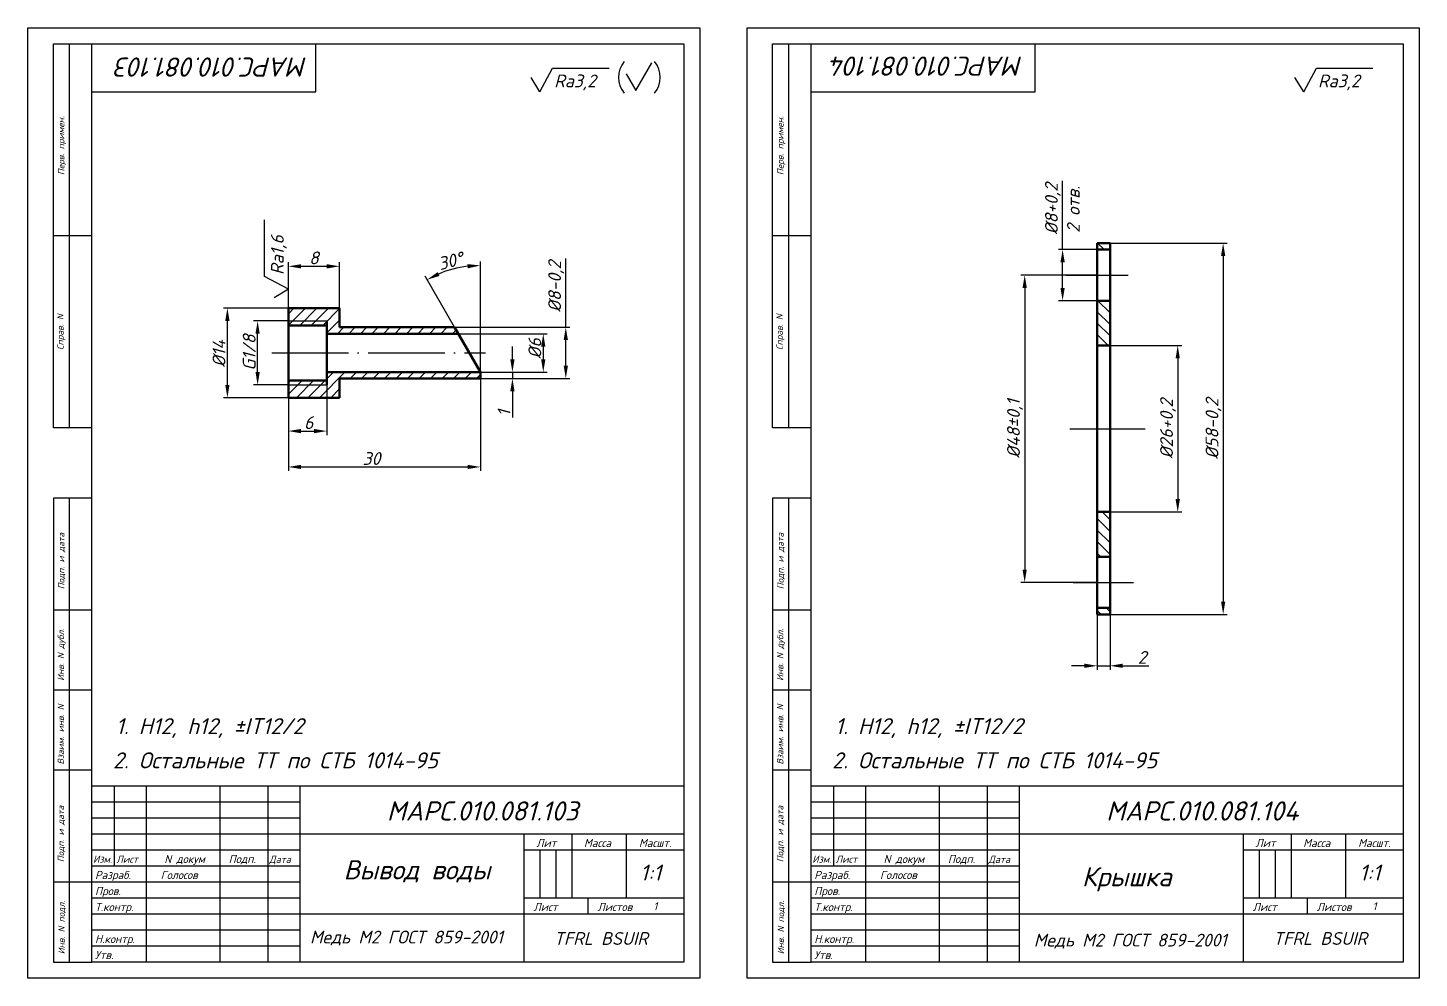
# Model space of a CAD drawing. Header units: millimetres. Extents: x -5427 to 3670, y -5891 to 948.
# Drawn here: x 2474.2 to 2909, y -5876.8 to -5579.8 of the extents above; entities that cross this region are included whole.
import ezdxf
from ezdxf.enums import TextEntityAlignment as Align

# ---------------------------------------------------------------- set-up
doc = ezdxf.new("R2010")
doc.units = ezdxf.units.MM
doc.header["$MEASUREMENT"] = 0
doc.linetypes.add('ACAD_ISO04W100', pattern=[30, 24, -3, 0, -3])
doc.layers.add('оси', color=1, linetype='ACAD_ISO04W100')
doc.layers.add('Толстые', color=7, linetype='Continuous', lineweight=50)
doc.layers.add('Тонкие', color=140, linetype='Continuous', lineweight=25)
doc.styles.get("Standard").update_dxf_attribs({"font": 'isocpeui.ttf'})
doc.styles.add('Для рамки', font='simplex.shx', dxfattribs={"oblique": 15, "height": 4})
doc.dimstyles.new('ISO-25', dxfattribs={"dimtxt": 4, "dimasz": 4, "dimexe": 1.25, "dimexo": 0, "dimtad": 1, "dimtxsty": 'Standard', "dimcen": 2.5, "dimadec": 0, "dimazin": 0, "dimtfac": 1, "dimtmove": 0, "dimatfit": 3, "dimfxl": 1, "dimarcsym": 0})

# ---------------------------------------------------------------- blocks, each defined once
blk = doc.blocks.new('*D78')
at = {"layer": 'Defpoints', "color": 0, "transparency": 16777216}
for p in [(2546.04, -5671.4), (2555.64, -5671.4), (2555.64, -5691.4)]:
    blk.add_point(p, dxfattribs=at)
at = {"layer": 'Тонкие', "color": 0, "lineweight": -2, "transparency": 16777216}
for p, q in [((2555.64, -5671.4), (2544.79, -5671.4)), ((2546.04, -5687.4), (2546.04, -5675.4)), ((2555.64, -5691.4), (2544.79, -5691.4))]:
    blk.add_line(p, q, dxfattribs=at)
at = {"layer": 'Тонкие', "color": 0, "transparency": 16777216}
for points in [[(2545.38, -5675.4), (2546.71, -5675.4), (2546.04, -5671.4)], [(2545.38, -5687.4), (2546.71, -5687.4), (2546.04, -5691.4)]]:
    blk.add_solid(points, dxfattribs=at)
at = {"layer": 'Тонкие', "color": 0, "transparency": 16777216, "insert": (2543.42, -5681.3), "char_height": 4, "attachment_point": 5, "rotation": 90}
blk.add_mtext('G1/8', dxfattribs=at)
blk = doc.blocks.new('*D79')
at = {"layer": 'Defpoints', "color": 0, "transparency": 16777216}
for p in [(2536.6, -5667.4), (2555.64, -5667.4), (2555.64, -5695.4)]:
    blk.add_point(p, dxfattribs=at)
at = {"layer": 'Тонкие', "color": 0, "lineweight": -2, "transparency": 16777216}
for p, q in [((2555.64, -5667.4), (2535.35, -5667.4)), ((2536.6, -5691.4), (2536.6, -5671.4)), ((2555.64, -5695.4), (2535.35, -5695.4))]:
    blk.add_line(p, q, dxfattribs=at)
at = {"layer": 'Тонкие', "color": 0, "transparency": 16777216}
for points in [[(2535.93, -5671.4), (2537.27, -5671.4), (2536.6, -5667.4)], [(2535.93, -5691.4), (2537.27, -5691.4), (2536.6, -5695.4)]]:
    blk.add_solid(points, dxfattribs=at)
at = {"layer": 'Тонкие', "color": 0, "transparency": 16777216, "insert": (2533.97, -5681.62), "char_height": 4, "attachment_point": 5, "rotation": 90}
blk.add_mtext('%%c14', dxfattribs=at)
blk = doc.blocks.new('*D80')
at = {"layer": 'Defpoints', "color": 0, "transparency": 16777216}
for p in [(2608.71, -5675.4), (2615.64, -5687.4), (2635.29, -5687.4)]:
    blk.add_point(p, dxfattribs=at)
at = {"layer": 'Тонкие', "color": 0, "lineweight": -2, "transparency": 16777216}
for p, q in [((2608.71, -5675.4), (2636.54, -5675.4)), ((2635.29, -5679.4), (2635.29, -5683.4)), ((2615.64, -5687.4), (2636.54, -5687.4))]:
    blk.add_line(p, q, dxfattribs=at)
at = {"layer": 'Тонкие', "color": 0, "transparency": 16777216}
for points in [[(2634.62, -5679.4), (2635.95, -5679.4), (2635.29, -5675.4)], [(2634.62, -5683.4), (2635.95, -5683.4), (2635.29, -5687.4)]]:
    blk.add_solid(points, dxfattribs=at)
at = {"layer": 'Тонкие', "color": 0, "transparency": 16777216, "insert": (2632.66, -5680.02), "char_height": 4, "attachment_point": 5, "rotation": 90}
blk.add_mtext('%%c6', dxfattribs=at)
blk = doc.blocks.new('*D81')
at = {"layer": 'Defpoints', "color": 0, "transparency": 16777216}
for p in [(2607.56, -5673.4), (2615.64, -5689.4), (2642.33, -5689.4)]:
    blk.add_point(p, dxfattribs=at)
at = {"layer": 'Тонкие', "color": 0, "lineweight": -2, "transparency": 16777216}
for p, q in [((2642.33, -5673.4), (2642.33, -5651.92)), ((2607.56, -5673.4), (2643.58, -5673.4)), ((2642.33, -5685.4), (2642.33, -5677.4)), ((2615.64, -5689.4), (2643.58, -5689.4))]:
    blk.add_line(p, q, dxfattribs=at)
at = {"layer": 'Тонкие', "color": 0, "transparency": 16777216}
for points in [[(2641.67, -5677.4), (2643, -5677.4), (2642.33, -5673.4)], [(2641.67, -5685.4), (2643, -5685.4), (2642.33, -5689.4)]]:
    blk.add_solid(points, dxfattribs=at)
at = {"layer": 'Тонкие', "color": 0, "transparency": 16777216, "insert": (2639.31, -5660.64), "char_height": 4, "attachment_point": 5, "rotation": 90}
blk.add_mtext('%%c8-0,2', dxfattribs=at)
blk = doc.blocks.new('*D82')
at = {"layer": 'Defpoints', "color": 0, "transparency": 16777216}
for p in [(2567.64, -5691.4), (2555.64, -5695.4), (2567.64, -5705.83)]:
    blk.add_point(p, dxfattribs=at)
at = {"layer": 'Тонкие', "color": 0, "lineweight": -2, "transparency": 16777216}
for p, q in [((2567.64, -5691.4), (2567.64, -5707.08)), ((2555.64, -5695.4), (2555.64, -5707.08)), ((2559.64, -5705.83), (2563.64, -5705.83))]:
    blk.add_line(p, q, dxfattribs=at)
at = {"layer": 'Тонкие', "color": 0, "transparency": 16777216}
for points in [[(2559.64, -5705.16), (2559.64, -5706.5), (2555.64, -5705.83)], [(2563.64, -5705.16), (2563.64, -5706.5), (2567.64, -5705.83)]]:
    blk.add_solid(points, dxfattribs=at)
at = {"layer": 'Тонкие', "color": 0, "transparency": 16777216, "insert": (2561.99, -5703.2), "char_height": 4, "attachment_point": 5}
blk.add_mtext('6', dxfattribs=at)
blk = doc.blocks.new('*D83')
at = {"layer": 'Defpoints', "color": 0, "transparency": 16777216}
for p in [(2571.64, -5654.34), (2555.64, -5667.4), (2571.64, -5667.4)]:
    blk.add_point(p, dxfattribs=at)
at = {"layer": 'Тонкие', "color": 0, "lineweight": -2, "transparency": 16777216}
for p, q in [((2555.64, -5667.4), (2555.64, -5653.09)), ((2559.64, -5654.34), (2567.64, -5654.34)), ((2571.64, -5667.4), (2571.64, -5653.09))]:
    blk.add_line(p, q, dxfattribs=at)
at = {"layer": 'Тонкие', "color": 0, "transparency": 16777216}
for points in [[(2559.64, -5653.67), (2559.64, -5655.01), (2555.64, -5654.34)], [(2567.64, -5653.67), (2567.64, -5655.01), (2571.64, -5654.34)]]:
    blk.add_solid(points, dxfattribs=at)
at = {"layer": 'Тонкие', "color": 0, "transparency": 16777216, "insert": (2563.64, -5651.71), "char_height": 4, "attachment_point": 5}
blk.add_mtext('8', dxfattribs=at)
blk = doc.blocks.new('*D84')
at = {"layer": 'Defpoints', "color": 0, "transparency": 16777216}
for p in [(2615.64, -5689.4), (2555.64, -5695.4), (2615.64, -5717.03)]:
    blk.add_point(p, dxfattribs=at)
at = {"layer": 'Тонкие', "color": 0, "lineweight": -2, "transparency": 16777216}
for p, q in [((2615.64, -5689.4), (2615.64, -5718.28)), ((2555.64, -5695.4), (2555.64, -5718.28)), ((2559.64, -5717.03), (2611.64, -5717.03))]:
    blk.add_line(p, q, dxfattribs=at)
at = {"layer": 'Тонкие', "color": 0, "transparency": 16777216}
for points in [[(2559.64, -5716.37), (2559.64, -5717.7), (2555.64, -5717.03)], [(2611.64, -5716.37), (2611.64, -5717.7), (2615.64, -5717.03)]]:
    blk.add_solid(points, dxfattribs=at)
at = {"layer": 'Тонкие', "color": 0, "transparency": 16777216, "insert": (2581.62, -5714.41), "char_height": 4, "attachment_point": 5}
blk.add_mtext('30', dxfattribs=at)
blk = doc.blocks.new('*D86')
at = {"layer": 'Defpoints', "color": 0, "transparency": 16777216}
for p in [(2812.37, -5679.1), (2812.37, -5731.1), (2833.52, -5731.1)]:
    blk.add_point(p, dxfattribs=at)
at = {"layer": 'Тонкие', "color": 0, "lineweight": -2, "transparency": 16777216}
for p, q in [((2812.37, -5679.1), (2834.77, -5679.1)), ((2833.52, -5683.1), (2833.52, -5727.1)), ((2812.37, -5731.1), (2834.77, -5731.1))]:
    blk.add_line(p, q, dxfattribs=at)
at = {"layer": 'Тонкие', "color": 0, "transparency": 16777216}
for points in [[(2832.86, -5683.1), (2834.19, -5683.1), (2833.52, -5679.1)], [(2832.86, -5727.1), (2834.19, -5727.1), (2833.52, -5731.1)]]:
    blk.add_solid(points, dxfattribs=at)
at = {"layer": 'Тонкие', "color": 0, "transparency": 16777216, "insert": (2830.5, -5705.1), "char_height": 4, "attachment_point": 5, "rotation": 90}
blk.add_mtext('%%c26+0,2', dxfattribs=at)
blk = doc.blocks.new('*D87')
at = {"layer": 'Defpoints', "color": 0, "transparency": 16777216}
for p in [(2808.37, -5657.1), (2785.71, -5753.1), (2808.37, -5753.1)]:
    blk.add_point(p, dxfattribs=at)
at = {"layer": 'Тонкие', "color": 0, "lineweight": -2, "transparency": 16777216}
for p, q in [((2808.37, -5657.1), (2784.46, -5657.1)), ((2785.71, -5661.1), (2785.71, -5749.1)), ((2808.37, -5753.1), (2784.46, -5753.1))]:
    blk.add_line(p, q, dxfattribs=at)
at = {"layer": 'Тонкие', "color": 0, "transparency": 16777216}
for points in [[(2785.04, -5661.1), (2786.37, -5661.1), (2785.71, -5657.1)], [(2785.04, -5749.1), (2786.37, -5749.1), (2785.71, -5753.1)]]:
    blk.add_solid(points, dxfattribs=at)
at = {"layer": 'Тонкие', "color": 0, "transparency": 16777216, "insert": (2782.68, -5705.1), "char_height": 4, "attachment_point": 5, "rotation": 90}
blk.add_mtext('%%c48%%p0,1', dxfattribs=at)
blk = doc.blocks.new('*D88')
at = {"layer": 'Defpoints', "color": 0, "transparency": 16777216}
for p in [(2812.37, -5647.1), (2812.37, -5763.1), (2847.72, -5763.1)]:
    blk.add_point(p, dxfattribs=at)
at = {"layer": 'Тонкие', "color": 0, "lineweight": -2, "transparency": 16777216}
for p, q in [((2812.37, -5647.1), (2848.97, -5647.1)), ((2847.72, -5651.1), (2847.72, -5759.1)), ((2812.37, -5763.1), (2848.97, -5763.1))]:
    blk.add_line(p, q, dxfattribs=at)
at = {"layer": 'Тонкие', "color": 0, "transparency": 16777216}
for points in [[(2847.06, -5651.1), (2848.39, -5651.1), (2847.72, -5647.1)], [(2847.06, -5759.1), (2848.39, -5759.1), (2847.72, -5763.1)]]:
    blk.add_solid(points, dxfattribs=at)
at = {"layer": 'Тонкие', "color": 0, "transparency": 16777216, "insert": (2844.7, -5705.1), "char_height": 4, "attachment_point": 5, "rotation": 90}
blk.add_mtext('%%c58-0,2', dxfattribs=at)
blk = doc.blocks.new('*D89')
at = {"layer": 'Defpoints', "color": 0, "transparency": 16777216}
for p in [(2797.56, -5649.1), (2808.37, -5649.1), (2808.37, -5665.1)]:
    blk.add_point(p, dxfattribs=at)
at = {"layer": 'Тонкие', "color": 0, "lineweight": -2, "transparency": 16777216}
for p, q in [((2797.56, -5649.1), (2797.56, -5627.66)), ((2808.37, -5649.1), (2796.31, -5649.1)), ((2797.56, -5661.1), (2797.56, -5653.1)), ((2808.37, -5665.1), (2796.31, -5665.1))]:
    blk.add_line(p, q, dxfattribs=at)
at = {"layer": 'Тонкие', "color": 0, "transparency": 16777216}
for points in [[(2796.89, -5653.1), (2798.23, -5653.1), (2797.56, -5649.1)], [(2796.89, -5661.1), (2798.23, -5661.1), (2797.56, -5665.1)]]:
    blk.add_solid(points, dxfattribs=at)
at = {"layer": 'Тонкие', "color": 0, "transparency": 16777216, "insert": (2794.53, -5636.38), "char_height": 4, "attachment_point": 5, "rotation": 90}
blk.add_mtext('%%c8+0,2', dxfattribs=at)
blk = doc.blocks.new('*D104')
at = {"layer": 'Defpoints', "color": 0, "transparency": 16777216}
for p in [(2609.86, -5654.58), (2607.56, -5673.4), (2615.64, -5687.4), (2615.64, -5687.4), (2615.64, -5689.4)]:
    blk.add_point(p, dxfattribs=at)
at = {"layer": 'Тонкие', "color": 0, "lineweight": -2, "transparency": 16777216}
for p, q in [((2615.64, -5687.4), (2615.64, -5652.82)), ((2607.56, -5673.4), (2598.36, -5657.45))]:
    blk.add_line(p, q, dxfattribs=at)
blk.add_arc((2615.64, -5687.4), 33.32, 96.8815, 113.1185, dxfattribs=at)
at = {"layer": 'Тонкие', "color": 0, "transparency": 16777216}
for points in [[(2611.61, -5653.65), (2611.69, -5654.98), (2615.64, -5654.07)], [(2602.86, -5657.34), (2602.26, -5656.15), (2598.98, -5658.54)]]:
    blk.add_solid(points, dxfattribs=at)
at = {"layer": 'Тонкие', "color": 0, "transparency": 16777216, "insert": (2606.34, -5652.67), "char_height": 4, "attachment_point": 5, "rotation": 15}
blk.add_mtext('30°', dxfattribs=at)
blk = doc.blocks.new('*D105')
at = {"layer": 'Defpoints', "color": 0, "transparency": 16777216}
for p in [(2615.64, -5687.4), (2615.64, -5689.4), (2625.65, -5687.4)]:
    blk.add_point(p, dxfattribs=at)
at = {"layer": 'Тонкие', "color": 0, "lineweight": -2, "transparency": 16777216}
for p, q in [((2625.65, -5683.4), (2625.65, -5679.4)), ((2615.64, -5687.4), (2626.9, -5687.4)), ((2615.64, -5689.4), (2626.9, -5689.4)), ((2625.65, -5687.4), (2625.65, -5689.4)), ((2625.65, -5693.4), (2625.65, -5701.59))]:
    blk.add_line(p, q, dxfattribs=at)
at = {"layer": 'Тонкие', "color": 0, "transparency": 16777216}
for points in [[(2624.98, -5683.4), (2626.32, -5683.4), (2625.65, -5687.4)], [(2624.98, -5693.4), (2626.32, -5693.4), (2625.65, -5689.4)]]:
    blk.add_solid(points, dxfattribs=at)
at = {"layer": 'Тонкие', "color": 0, "transparency": 16777216, "insert": (2623.03, -5700.24), "char_height": 4, "attachment_point": 5, "rotation": 90}
blk.add_mtext('1', dxfattribs=at)
blk = doc.blocks.new('*D106')
at = {"layer": 'Defpoints', "color": 0, "transparency": 16777216}
for p in [(2808.37, -5763.1), (2812.37, -5763.1), (2812.37, -5779.18)]:
    blk.add_point(p, dxfattribs=at)
at = {"layer": 'Тонкие', "color": 0, "lineweight": -2, "transparency": 16777216}
for p, q in [((2808.37, -5763.1), (2808.37, -5780.43)), ((2812.37, -5763.1), (2812.37, -5780.43)), ((2804.37, -5779.18), (2800.37, -5779.18)), ((2808.37, -5779.18), (2812.37, -5779.18)), ((2816.37, -5779.18), (2824.46, -5779.18))]:
    blk.add_line(p, q, dxfattribs=at)
at = {"layer": 'Тонкие', "color": 0, "transparency": 16777216}
for points in [[(2804.37, -5778.51), (2804.37, -5779.84), (2808.37, -5779.18)], [(2816.37, -5778.51), (2816.37, -5779.84), (2812.37, -5779.18)]]:
    blk.add_solid(points, dxfattribs=at)
at = {"layer": 'Тонкие', "color": 0, "transparency": 16777216, "insert": (2822.41, -5776.55), "char_height": 4, "attachment_point": 5}
blk.add_mtext('2', dxfattribs=at)

msp = doc.modelspace()

# ---------------------------------------------------------------- hatches: boundary and pattern name
at = {"layer": 'Тонкие'}
h = msp.add_hatch(dxfattribs=at)
h.set_pattern_fill('ANSI31', color=256, scale=0.8, angle=90, style=0)
h.set_pattern_definition([(135, (-8915.8257, -3316.119), (-1.7960512, -1.7960512), [])])
h.paths.add_polyline_path([(2812.367, -5647.099), (2808.367, -5647.099), (2808.367, -5649.099), (2812.367, -5649.099)])
h.paths.add_polyline_path([(2812.367, -5665.099), (2808.367, -5665.099), (2808.367, -5679.099), (2812.367, -5679.099)])
h.paths.add_polyline_path([(2812.367, -5731.099), (2808.367, -5731.099), (2808.367, -5745.099), (2812.367, -5745.099)])
h.paths.add_polyline_path([(2812.367, -5761.099), (2808.367, -5761.099), (2808.367, -5763.099), (2812.367, -5763.099)])
h = msp.add_hatch(dxfattribs=at)
h.set_pattern_fill('ANSI31', color=256, scale=0.8, style=0)
h.set_pattern_definition([(45, (0, -5279.2787), (-1.7960512, 1.7960512), [])])
h.paths.add_polyline_path([(2555.643, -5667.396), (2555.643, -5671.396), (2567.643, -5671.396), (2567.643, -5675.396), (2608.714, -5675.396), (2607.56, -5673.396), (2571.643, -5673.396), (2571.643, -5667.396)])
h.paths.add_polyline_path([(2567.643, -5691.396), (2555.643, -5691.396), (2555.643, -5695.396), (2571.643, -5695.396), (2571.643, -5689.396), (2615.643, -5689.396), (2615.643, -5687.396), (2567.643, -5687.396)])
h.paths.add_polyline_path([(2555.643, -5689.996), (2555.643, -5691.396), (2567.643, -5691.396), (2567.643, -5689.996)], flags=17)
h.paths.add_polyline_path([(2567.643, -5672.796), (2567.643, -5671.396), (2555.643, -5671.396), (2555.643, -5672.796)])

# ---------------------------------------------------------------- linework, layer by layer
for p, q in [((2474.244, -5876.806), (2474.244, -5579.806)), ((2474.244, -5579.806), (2684.244, -5579.806)), ((2684.244, -5579.806), (2684.244, -5876.806)), ((2698.967, -5876.806), (2698.967, -5579.806)), ((2698.967, -5579.806), (2908.967, -5579.806)), ((2908.967, -5579.806), (2908.967, -5876.806)), ((2482.244, -5704.806), (2482.244, -5584.806)), ((2482.244, -5584.806), (2494.244, -5584.806)), ((2487.244, -5704.806), (2487.244, -5584.806)), ((2494.244, -5871.806), (2494.244, -5584.806)), ((2494.244, -5584.806), (2679.244, -5584.806)), ((2564.244, -5599.806), (2564.244, -5584.806)), ((2679.244, -5584.806), (2679.244, -5871.806)), ((2706.967, -5704.806), (2706.967, -5584.806)), ((2706.967, -5584.806), (2718.967, -5584.806)), ((2711.967, -5704.806), (2711.967, -5584.806)), ((2718.967, -5871.806), (2718.967, -5584.806)), ((2718.967, -5584.806), (2903.967, -5584.806)), ((2788.967, -5599.806), (2788.967, -5584.806)), ((2903.967, -5584.806), (2903.967, -5871.806)), ((2494.244, -5599.806), (2564.244, -5599.806)), ((2718.967, -5599.806), (2788.967, -5599.806)), ((2494.244, -5644.806), (2482.244, -5644.806)), ((2718.967, -5644.806), (2706.967, -5644.806)), ((2494.244, -5704.806), (2482.244, -5704.806)), ((2718.967, -5704.806), (2706.967, -5704.806)), ((2482.244, -5726.806), (2482.244, -5871.806)), ((2494.244, -5726.806), (2482.244, -5726.806)), ((2487.244, -5871.806), (2487.244, -5726.806)), ((2706.967, -5726.806), (2706.967, -5871.806)), ((2718.967, -5726.806), (2706.967, -5726.806)), ((2711.967, -5871.806), (2711.967, -5726.806)), ((2494.244, -5761.806), (2482.244, -5761.806)), ((2718.967, -5761.806), (2706.967, -5761.806)), ((2494.244, -5786.806), (2482.244, -5786.806)), ((2718.967, -5786.806), (2706.967, -5786.806)), ((2494.244, -5811.806), (2482.244, -5811.806)), ((2718.967, -5811.806), (2706.967, -5811.806)), ((2679.244, -5816.806), (2494.244, -5816.806)), ((2501.244, -5816.806), (2501.244, -5841.806)), ((2501.244, -5816.806), (2501.244, -5841.806)), ((2511.244, -5816.806), (2511.244, -5871.806)), ((2511.244, -5816.806), (2511.244, -5871.806)), ((2534.244, -5816.806), (2534.244, -5871.806)), ((2534.244, -5816.806), (2534.244, -5871.806)), ((2549.244, -5816.806), (2549.244, -5871.806)), ((2549.244, -5816.806), (2549.244, -5871.806)), ((2559.244, -5816.806), (2559.244, -5871.806)), ((2559.244, -5816.806), (2559.244, -5871.806)), ((2903.967, -5816.806), (2718.967, -5816.806)), ((2725.967, -5816.806), (2725.967, -5841.806)), ((2725.967, -5816.806), (2725.967, -5841.806)), ((2735.967, -5816.806), (2735.967, -5871.806)), ((2735.967, -5816.806), (2735.967, -5871.806)), ((2758.967, -5816.806), (2758.967, -5871.806)), ((2758.967, -5816.806), (2758.967, -5871.806)), ((2773.967, -5816.806), (2773.967, -5871.806)), ((2773.967, -5816.806), (2773.967, -5871.806)), ((2783.967, -5816.806), (2783.967, -5871.806)), ((2783.967, -5816.806), (2783.967, -5871.806)), ((2679.244, -5831.806), (2559.244, -5831.806)), ((2629.244, -5831.806), (2629.244, -5871.806)), ((2629.244, -5831.806), (2629.244, -5871.806)), ((2644.244, -5831.806), (2644.244, -5851.806)), ((2644.244, -5831.806), (2644.244, -5851.806)), ((2661.244, -5831.806), (2661.244, -5851.806)), ((2661.244, -5831.806), (2661.244, -5851.806)), ((2903.967, -5831.806), (2783.967, -5831.806)), ((2853.967, -5831.806), (2853.967, -5871.806)), ((2853.967, -5831.806), (2853.967, -5871.806)), ((2868.967, -5831.806), (2868.967, -5851.806)), ((2868.967, -5831.806), (2868.967, -5851.806)), ((2885.967, -5831.806), (2885.967, -5851.806)), ((2885.967, -5831.806), (2885.967, -5851.806)), ((2559.244, -5836.806), (2494.244, -5836.806)), ((2679.244, -5836.806), (2629.244, -5836.806)), ((2783.967, -5836.806), (2718.967, -5836.806)), ((2903.967, -5836.806), (2853.967, -5836.806)), ((2559.244, -5841.806), (2494.244, -5841.806)), ((2559.244, -5841.806), (2494.244, -5841.806)), ((2783.967, -5841.806), (2718.967, -5841.806)), ((2783.967, -5841.806), (2718.967, -5841.806)), ((2494.244, -5846.806), (2482.244, -5846.806)), ((2718.967, -5846.806), (2706.967, -5846.806)), ((2679.244, -5851.806), (2629.244, -5851.806)), ((2679.244, -5851.806), (2629.244, -5851.806)), ((2649.244, -5851.806), (2649.244, -5856.806)), ((2649.244, -5851.806), (2649.244, -5856.806)), ((2903.967, -5851.806), (2853.967, -5851.806)), ((2903.967, -5851.806), (2853.967, -5851.806)), ((2873.967, -5851.806), (2873.967, -5856.806)), ((2873.967, -5851.806), (2873.967, -5856.806)), ((2679.244, -5856.806), (2559.244, -5856.806)), ((2679.244, -5856.806), (2559.244, -5856.806)), ((2903.967, -5856.806), (2783.967, -5856.806)), ((2903.967, -5856.806), (2783.967, -5856.806)), ((2482.244, -5871.806), (2494.244, -5871.806)), ((2679.244, -5871.806), (2494.244, -5871.806)), ((2706.967, -5871.806), (2718.967, -5871.806)), ((2903.967, -5871.806), (2718.967, -5871.806)), ((2684.244, -5876.806), (2474.244, -5876.806)), ((2908.967, -5876.806), (2698.967, -5876.806))]:
    msp.add_line(p, q)
at = {"layer": 'оси'}
for p, q in [((2798.596, -5657.099), (2818.061, -5657.099)), ((2550.437, -5681.396), (2617.22, -5681.396)), ((2799.821, -5705.099), (2823.384, -5705.099)), ((2800.904, -5753.099), (2819.737, -5753.099))]:
    msp.add_line(p, q, dxfattribs=at)
at = {"layer": 'Толстые'}
for p, q in [((2808.367, -5763.099), (2808.367, -5647.099)), ((2808.367, -5647.099), (2812.367, -5647.099)), ((2808.367, -5649.099), (2812.367, -5649.099)), ((2812.367, -5763.099), (2812.367, -5647.099)), ((2571.643, -5667.396), (2555.643, -5667.396)), ((2555.643, -5667.396), (2555.643, -5695.396)), ((2555.643, -5668.396), (2555.643, -5694.396)), ((2571.643, -5667.396), (2571.643, -5673.396)), ((2808.367, -5665.099), (2812.367, -5665.099)), ((2555.643, -5672.796), (2567.643, -5672.796)), ((2567.643, -5671.396), (2567.643, -5691.396)), ((2567.643, -5675.396), (2608.714, -5675.396)), ((2571.643, -5673.396), (2607.56, -5673.396)), ((2615.643, -5687.396), (2607.56, -5673.396)), ((2808.367, -5679.099), (2812.367, -5679.099)), ((2555.643, -5689.996), (2567.643, -5689.996)), ((2567.643, -5687.396), (2615.643, -5687.396)), ((2571.643, -5689.396), (2571.643, -5695.396)), ((2571.643, -5689.396), (2615.643, -5689.396)), ((2615.643, -5689.396), (2615.643, -5687.396)), ((2571.643, -5695.396), (2555.643, -5695.396)), ((2808.367, -5731.099), (2812.367, -5731.099)), ((2808.367, -5745.099), (2812.367, -5745.099)), ((2808.367, -5761.099), (2812.367, -5761.099)), ((2808.367, -5763.099), (2812.367, -5763.099))]:
    msp.add_line(p, q, dxfattribs=at)
at = {"layer": 'Тонкие'}
for p, q in [((2634.247, -5599.827), (2638.211, -5592.402)), ((2638.211, -5592.402), (2655.877, -5592.406)), ((2872.894, -5599.827), (2876.859, -5592.402)), ((2876.859, -5592.402), (2894.524, -5592.406)), ((2634.247, -5599.827), (2631.521, -5595.372)), ((2872.894, -5599.827), (2870.169, -5595.372)), ((2548.217, -5657.524), (2548.222, -5639.859)), ((2555.643, -5661.489), (2548.217, -5657.524)), ((2555.643, -5661.489), (2551.188, -5664.214)), ((2555.643, -5671.396), (2567.643, -5671.396)), ((2555.643, -5691.396), (2567.643, -5691.396)), ((2559.244, -5821.806), (2494.244, -5821.806)), ((2783.967, -5821.806), (2718.967, -5821.806)), ((2559.244, -5826.806), (2494.244, -5826.806)), ((2783.967, -5826.806), (2718.967, -5826.806)), ((2559.244, -5831.806), (2494.244, -5831.806)), ((2783.967, -5831.806), (2718.967, -5831.806)), ((2634.244, -5836.806), (2634.244, -5851.806)), ((2634.244, -5836.806), (2634.244, -5851.806)), ((2639.244, -5836.806), (2639.244, -5851.806)), ((2639.244, -5836.806), (2639.244, -5851.806)), ((2858.967, -5836.806), (2858.967, -5851.806)), ((2858.967, -5836.806), (2858.967, -5851.806)), ((2863.967, -5836.806), (2863.967, -5851.806)), ((2863.967, -5836.806), (2863.967, -5851.806)), ((2559.244, -5846.806), (2494.244, -5846.806)), ((2559.244, -5846.806), (2494.244, -5846.806)), ((2783.967, -5846.806), (2718.967, -5846.806)), ((2559.244, -5851.806), (2494.244, -5851.806)), ((2559.244, -5851.806), (2494.244, -5851.806)), ((2783.967, -5851.806), (2718.967, -5851.806)), ((2783.967, -5851.806), (2718.967, -5851.806)), ((2559.244, -5856.806), (2494.244, -5856.806)), ((2559.244, -5856.806), (2494.244, -5856.806)), ((2783.967, -5856.806), (2718.967, -5856.806)), ((2783.967, -5856.806), (2718.967, -5856.806)), ((2559.244, -5861.806), (2494.244, -5861.806)), ((2559.244, -5861.806), (2494.244, -5861.806)), ((2783.967, -5861.806), (2718.967, -5861.806)), ((2783.967, -5861.806), (2718.967, -5861.806)), ((2559.244, -5866.806), (2494.244, -5866.806)), ((2559.244, -5866.806), (2494.244, -5866.806)), ((2783.967, -5866.806), (2718.967, -5866.806)), ((2783.967, -5866.806), (2718.967, -5866.806))]:
    msp.add_line(p, q, dxfattribs=at)
for points in [[(2661.164, -5594.203), (2664.164, -5599.399)], [(2664.164, -5599.399), (2669.164, -5590.739)]]:
    msp.add_lwpolyline(points, dxfattribs=at)
for centre, start, end in [((2666.616, -5595.283), 140.52687, 219.47313), ((2664.051, -5595.283), 320.52687, 39.47313)]:
    msp.add_arc(centre, 7.816, start, end, dxfattribs=at)

# ---------------------------------------------------------------- texts
for s, height, rotation, p in [('МАРС.010.081.103', 6, 180, (2561.69, -5589.06)), ('МАРС.010.081.104', 6, 180, (2785.272, -5588.77)), ('2 отв.', 4, 90, (2802.916, -5643.871)), ('Ra1,6', 4, 90, (2554.216, -5657.027))]:
    msp.add_text(s, height=height, rotation=rotation, dxfattribs=at).set_placement(p)
for s, height, p in [('Ra3,2', 4, (2638.708, -5598.401)), ('Ra3,2', 4, (2877.356, -5598.401)), ('1. H12, h12, %%pIT12/2', 5, (2501.749, -5800.547)), ('1. H12, h12, %%pIT12/2', 5, (2726.472, -5800.547)), ('2. Остальные ТТ по СТБ 1014-95', 5, (2500.851, -5811.227)), ('2. Остальные ТТ по СТБ 1014-95', 5, (2725.573, -5811.227)), ('МАРС.010.081.103', 6, (2586.408, -5827.548)), ('МАРС.010.081.104', 6, (2811.131, -5827.548)), ('Изм.', 2.25, (2494.612, -5840.761)), ('Лист', 2.25, (2501.899, -5840.761)), ('Дата', 2.25, (2549.649, -5840.791)), ('Вывод воды', 6, (2572.909, -5845.94)), ('1:1', 5, (2665.532, -5846.303)), ('Изм.', 2.25, (2719.335, -5840.761)), ('Лист', 2.25, (2726.622, -5840.761)), ('Дата', 2.25, (2774.371, -5840.791)), ('Крышка', 6, (2803.577, -5848.093)), ('1:1', 5, (2890.254, -5846.303)), ('Разраб.', 2.5, (2495.244, -5845.806)), ('Голосов', 2.5, (2515.776, -5845.806)), ('Разраб.', 2.5, (2719.967, -5845.806)), ('Голосов', 2.5, (2740.499, -5845.806)), ('Пров.', 2.5, (2495.244, -5850.806)), ('Пров.', 2.5, (2719.967, -5850.806)), ('Т.контр.', 2.5, (2495.244, -5855.806)), ('Лист', 2.5, (2632.244, -5855.806)), ('Листов', 2.5, (2652.244, -5855.806)), ('1', 2.5, (2669.682, -5855.572)), ('Т.контр.', 2.5, (2719.967, -5855.806)), ('Лист', 2.5, (2856.967, -5855.806)), ('Листов', 2.5, (2876.967, -5855.806)), ('1', 2.5, (2894.405, -5855.572)), ('Н.контр.', 2.5, (2495.244, -5865.806)), ('Медь М2 ГОСТ 859-2001', 4, (2562.392, -5865.958)), ('TFRL BSUIR', 4, (2638.592, -5866.401)), ('Н.контр.', 2.5, (2719.967, -5865.806)), ('Медь М2 ГОСТ 859-2001', 4, (2788.56, -5866.913)), ('TFRL BSUIR', 4, (2863.315, -5866.401)), ('Утв.', 2.5, (2495.244, -5870.806)), ('Утв.', 2.5, (2719.967, -5870.806))]:
    msp.add_text(s, height=height, dxfattribs=at).set_placement(p)
at = {"layer": 'Тонкие', "linetype": 'Continuous', "style": 'Для рамки', "oblique": 15}
for s, p in [('Перв. примен.', (2485.649, -5625.834)), ('Перв. примен.', (2710.372, -5625.834)), ('Справ. N', (2485.405, -5680.468)), ('Справ. N', (2710.128, -5680.468)), ('Подп. и дата', (2485.665, -5755.247)), ('Подп. и дата', (2710.388, -5755.247)), ('Инв. N дубл.', (2485.567, -5783.887)), ('Инв. N дубл.', (2710.29, -5783.887)), ('Взаим. инв. N', (2485.567, -5810.049)), ('Взаим. инв. N', (2710.29, -5810.049)), ('Подп. и дата', (2485.567, -5840.549)), ('Подп. и дата', (2710.29, -5840.549)), ('Инв. N подл.', (2485.793, -5869.32)), ('Инв. N подл.', (2710.515, -5869.32))]:
    msp.add_text(s, height=2, rotation=90, dxfattribs=at).set_placement(p)
at = {"layer": 'Тонкие'}
for s, p in [('Лит', (2636.244, -5835.806)), ('Масса', (2652.244, -5835.806)), ('Масшт.', (2670.244, -5835.806)), ('Лит', (2860.967, -5835.806)), ('Масса', (2876.967, -5835.806)), ('Масшт.', (2894.967, -5835.806)), ('N докум', (2523.244, -5840.806)), ('Подп.', (2541.244, -5840.806)), ('N докум', (2747.967, -5840.806)), ('Подп.', (2765.967, -5840.806))]:
    msp.add_text(s, height=2.5, dxfattribs=at).set_placement(p, align=Align.CENTER)

# ---------------------------------------------------------------- dimensions: what is measured, and where the dimension line sits
for base, p1, p2, text, picture, middle in [((2797.559, -5649.099), (2808.367, -5665.099), (2808.367, -5649.099), '%%c8+0,2', '*D89', (2794.534, -5636.38)), ((2847.723, -5763.099), (2812.367, -5647.099), (2812.367, -5763.099), '%%c58-0,2', '*D88', (2844.698, -5705.099)), ((2785.705, -5753.099), (2808.367, -5657.099), (2808.367, -5753.099), '%%c48%%p0,1', '*D87', (2782.68, -5705.099)), ((2833.522, -5731.099), (2812.367, -5679.099), (2812.367, -5731.099), '%%c26+0,2', '*D86', (2830.497, -5705.099))]:
    dim = msp.add_linear_dim(base=base, p1=p1, p2=p2, angle=90, text=text, dimstyle='ISO-25', dxfattribs=at)
    dim.commit()
    dim.dimension.update_dxf_attribs({"geometry": picture, "text_midpoint": middle})
for base, p1, p2, text, picture, middle in [((2571.643, -5654.339), (2555.643, -5667.396), (2571.643, -5667.396), '8', '*D83', (2563.643, -5651.714)), ((2812.367, -5779.177), (2808.367, -5763.099), (2812.367, -5763.099), '2', '*D106', (2822.411, -5776.552))]:
    dim = msp.add_linear_dim(base=base, p1=p1, p2=p2, text=text, dimstyle='ISO-25', dxfattribs=at)
    dim.commit()
    dim.dimension.update_dxf_attribs({"geometry": picture, "text_midpoint": middle})
dim = msp.add_angular_dim_2l(base=(2609.856, -5654.578), line1=((2615.643, -5687.396), (2607.56, -5673.396)), line2=((2615.643, -5689.396), (2615.643, -5687.396)), dimstyle='ISO-25', dxfattribs=at)
dim.commit()
dim.dimension.update_dxf_attribs({"geometry": '*D104', "text_midpoint": (2606.338, -5652.672)})
for base, p1, p2, text, picture, middle in [((2642.332, -5689.396), (2607.56, -5673.396), (2615.643, -5689.396), '%%c8-0,2', '*D81', (2642.332, -5660.64)), ((2536.599, -5667.396), (2555.643, -5695.396), (2555.643, -5667.396), '%%c14', '*D79', (2536.599, -5681.621)), ((2546.045, -5671.396), (2555.643, -5691.396), (2555.643, -5671.396), 'G1/8', '*D78', (2546.045, -5681.301)), ((2635.286, -5687.396), (2608.714, -5675.396), (2615.643, -5687.396), '%%c6', '*D80', (2635.286, -5680.018)), ((2625.65, -5687.396), (2615.643, -5689.396), (2615.643, -5687.396), '1', '*D105', (2625.65, -5700.242))]:
    dim = msp.add_linear_dim(base=base, p1=p1, p2=p2, angle=90, text=text, dimstyle='ISO-25', dxfattribs=at)
    dim.commit()
    dim.dimension.update_dxf_attribs({"geometry": picture, "text_midpoint": middle, "dimtype": 160})
for base, p2, text, picture, middle in [((2615.643, -5717.034), (2615.643, -5689.396), '30', '*D84', (2581.618, -5717.034)), ((2567.643, -5705.829), (2567.643, -5691.396), '6', '*D82', (2561.993, -5705.829))]:
    dim = msp.add_linear_dim(base=base, p1=(2555.643, -5695.396), p2=p2, text=text, dimstyle='ISO-25', dxfattribs=at)
    dim.commit()
    dim.dimension.update_dxf_attribs({"geometry": picture, "text_midpoint": middle, "dimtype": 160})

doc.saveas('drawing.dxf')
